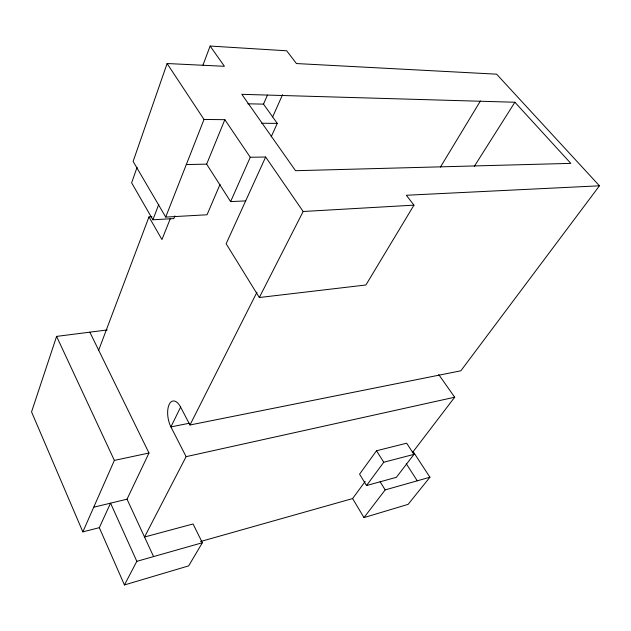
<?xml version="1.0" encoding="UTF-8"?>
<svg xmlns="http://www.w3.org/2000/svg" width="631" height="631" viewBox="0 0 631 631"><rect width="100%" height="100%" fill="white"/><g stroke="black" fill="none" stroke-linecap="round" stroke-linejoin="round"><path stroke-width="0.95" d="M107.254 329.95L56.601 336.394L31.55 411.885L82.842 531.87L99.319 527.666L110.559 503.159L136.824 561.33L124.441 584.953L99.319 527.666M202.961 65.159L210.131 46.047L224.415 66.302L167.105 63.526L133.117 161.41L165.708 217.08L207.039 214.777L220.061 184.307M137.085 167.278L131.627 182.816L152.891 219.785L173.825 218.586L174.897 215.897M98.673 350.205L148.979 216.93L151.929 216.772M152.891 219.785L158.799 204.326M165.708 217.08L204.01 119.456L167.105 63.526M170.378 218.476L161.946 239.543L148.979 216.93M245.664 200.895L230.615 201.604L206.652 164.147L224.849 119.677L204.01 119.456M271.204 136.809L277.269 123.384L263.506 104.139L267.434 95.1M82.842 531.87L114.369 460.401L56.601 336.394M230.615 201.604L250.255 157.261L224.849 119.677M272.647 116.916L282.562 94.682M250.255 157.261L265.659 157.016L226.143 243.755L259.325 297.516L365.909 284.983L413.968 205.146L406.332 195.255L599.45 185.806L460.851 370.799L189.978 424.986L180.616 407.113A16.359 7.769 79.8 0 0 169.234 404.329A16.359 7.769 79.8 0 0 170.906 426.903L186.121 456.655L144.523 537.013L193.062 523.967L202.362 542.739L188.653 565.881L124.441 584.953M153.578 556.581L127.028 499.192L148.987 453.019L89.839 332.166M180.616 407.113L170.906 426.903L189.237 423.259M189.978 424.986L256.959 292.216M259.325 297.516L303.156 211.495L413.968 205.146M440.406 167.128L480.412 100.976M474.331 166.324L514.896 102.246L570.826 163.374L295.537 170.709L241.823 94.327L514.896 102.246M376.502 450.755L359.583 474.173L366.54 485.531L396.378 477.32L413.96 454.375L406.664 443.214L376.502 450.755L383.758 462.239L366.54 485.531M200.54 541.516L352.595 498.569L365.168 481.461M412.351 452.711L454.683 397.222L438.742 374.562M352.595 498.569L363.984 517.594L385.17 489.893L429.932 477.233L413.258 451.725M429.932 477.233L408.107 504.358L363.984 517.594M136.824 561.33L202.362 542.739M383.758 462.239L413.96 454.375M93.719 507.214L127.028 499.192M186.121 456.655L454.683 397.222M114.369 460.401L148.987 453.019M186.311 164.565L206.652 164.147M261.691 123.258L277.269 123.384M247.809 103.792L263.506 104.139M210.131 46.047L286.687 50.796L296.452 63.55L496.613 74.174L599.45 185.806M265.659 157.016L303.156 211.495M406.254 463.722L417.272 480.814M380.138 481.792L385.17 489.893"/></g></svg>
